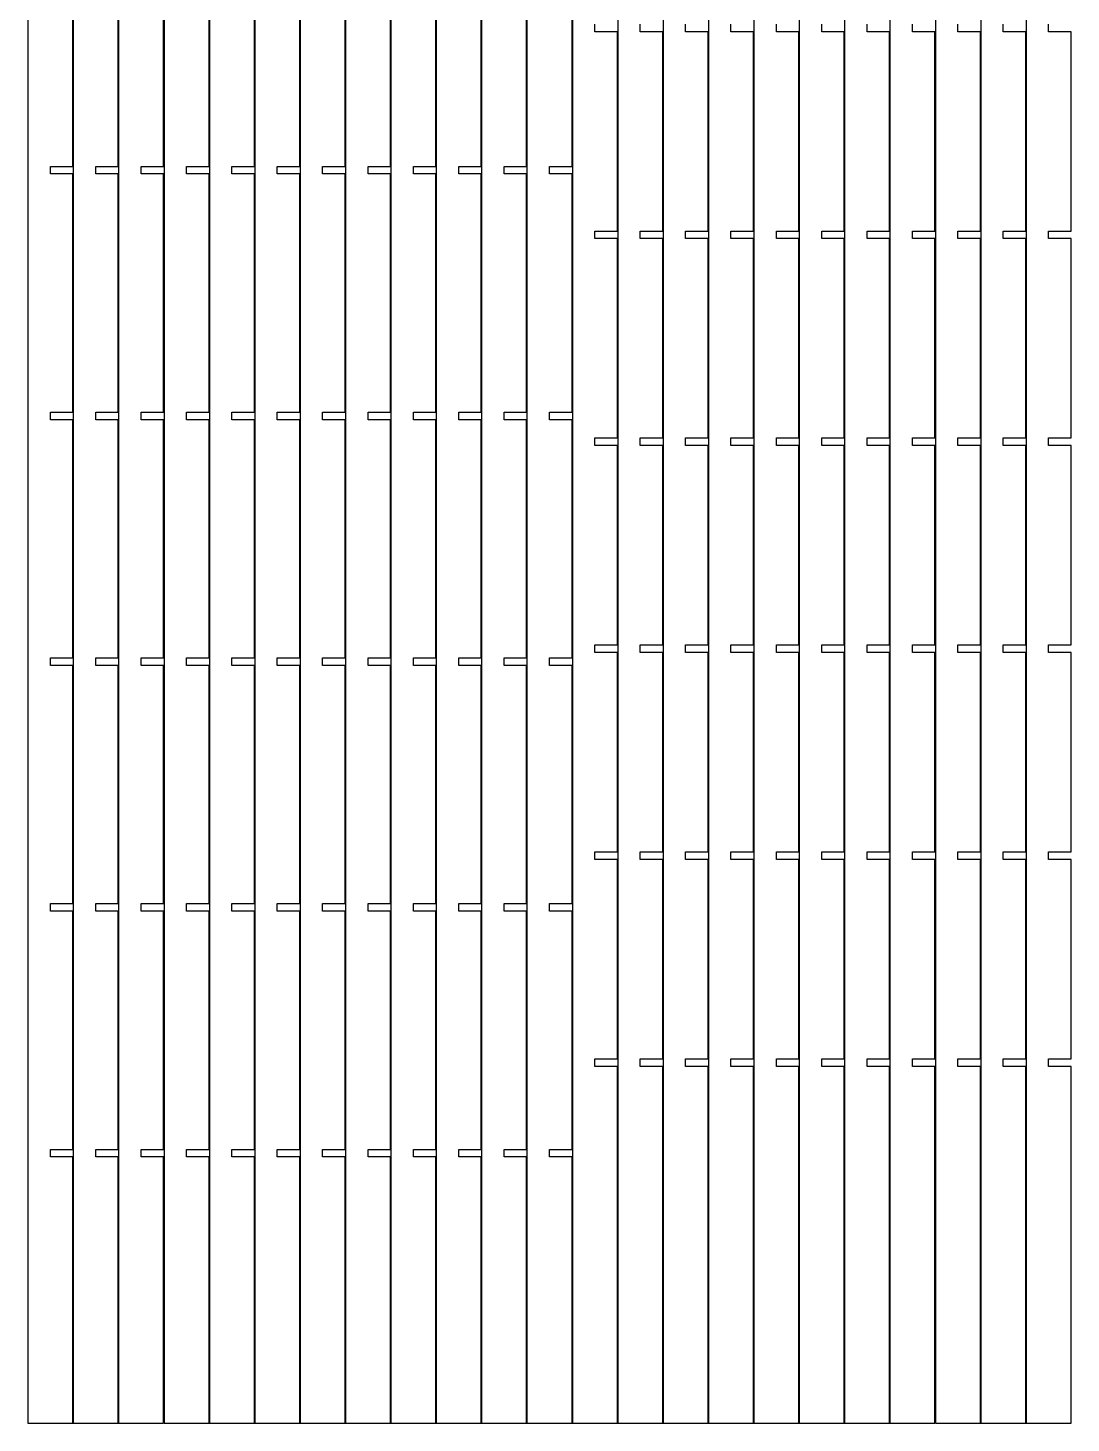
# Model space of a CAD drawing. Header units: millimetres. Extents: x 0 to 1221, y 0 to 920.
# Drawn here: x 920.1 to 1221.3, y 55 to 457.6 of the extents above; entities that cross this region are included whole.
import ezdxf

# ---------------------------------------------------------------- set-up
doc = ezdxf.new("R2010")
doc.units = ezdxf.units.MM

msp = doc.modelspace()

# ---------------------------------------------------------------- linework, layer by layer
at = {"color": 7, "linetype": 'Continuous', "lineweight": 25}
for p, q in [((920.1, 920), (920.1, 55)), ((933.2, 920), (933.2, 55)), ((946.3, 920), (946.3, 55)), ((959.4, 920), (959.4, 55)), ((972.5, 920), (972.5, 55)), ((985.6, 920), (985.6, 55)), ((998.7, 920), (998.7, 55)), ((1011.8, 920), (1011.8, 55)), ((1024.9, 920), (1024.9, 55)), ((1038, 920), (1038, 55)), ((1051.1, 920), (1051.1, 55)), ((1064.2, 920), (1064.2, 55)), ((1077.3, 920), (1077.3, 55)), ((1090.4, 920), (1090.4, 55)), ((1103.5, 920), (1103.5, 55)), ((1116.6, 920), (1116.6, 55)), ((1129.7, 920), (1129.7, 55)), ((1142.8, 920), (1142.8, 55)), ((1155.9, 920), (1155.9, 55)), ((1169, 920), (1169, 55)), ((1182.1, 920), (1182.1, 55)), ((1195.2, 920), (1195.2, 55)), ((1208.3, 920), (1208.3, 55)), ((933.1, 417.68), (933.1, 486.4)), ((946.2, 417.68), (946.2, 486.4)), ((959.3, 417.68), (959.3, 486.4)), ((972.4, 417.68), (972.4, 486.4)), ((985.5, 417.68), (985.5, 486.4)), ((998.6, 417.68), (998.6, 486.4)), ((1011.7, 417.68), (1011.7, 486.4)), ((1024.8, 417.68), (1024.8, 486.4)), ((1037.9, 417.68), (1037.9, 486.4)), ((1051, 417.68), (1051, 486.4)), ((1064.1, 417.68), (1064.1, 486.4)), ((1077.2, 417.68), (1077.2, 486.4)), ((1083.8, 456.54), (1083.8, 458.74)), ((1090.3, 456.54), (1083.8, 456.54)), ((1090.3, 399.02), (1090.3, 456.54)), ((1096.9, 456.54), (1096.9, 458.74)), ((1103.4, 456.54), (1096.9, 456.54)), ((1103.4, 399.02), (1103.4, 456.54)), ((1110, 456.54), (1110, 458.74)), ((1116.5, 456.54), (1110, 456.54)), ((1116.5, 399.02), (1116.5, 456.54)), ((1123.1, 456.54), (1123.1, 458.74)), ((1129.6, 456.54), (1123.1, 456.54)), ((1129.6, 399.02), (1129.6, 456.54)), ((1136.2, 456.54), (1136.2, 458.74)), ((1142.7, 456.54), (1136.2, 456.54)), ((1142.7, 399.02), (1142.7, 456.54)), ((1149.3, 456.54), (1149.3, 458.74)), ((1155.8, 456.54), (1149.3, 456.54)), ((1155.8, 399.02), (1155.8, 456.54)), ((1162.4, 456.54), (1162.4, 458.74)), ((1168.9, 456.54), (1162.4, 456.54)), ((1168.9, 399.02), (1168.9, 456.54)), ((1175.5, 456.54), (1175.5, 458.74)), ((1182, 456.54), (1175.5, 456.54)), ((1182, 399.02), (1182, 456.54)), ((1188.6, 456.54), (1188.6, 458.74)), ((1195.1, 456.54), (1188.6, 456.54)), ((1195.1, 399.02), (1195.1, 456.54)), ((1201.7, 456.54), (1201.7, 458.74)), ((1208.2, 456.54), (1201.7, 456.54)), ((1208.2, 399.02), (1208.2, 456.54)), ((1214.8, 456.54), (1214.8, 458.74)), ((1221.3, 456.54), (1214.8, 456.54)), ((1221.3, 399.02), (1221.3, 456.54)), ((926.6, 417.68), (933.1, 417.68)), ((926.6, 415.48), (926.6, 417.68)), ((933.1, 415.48), (926.6, 415.48)), ((933.1, 346.76), (933.1, 415.48)), ((939.7, 417.68), (946.2, 417.68)), ((939.7, 415.48), (939.7, 417.68)), ((946.2, 415.48), (939.7, 415.48)), ((946.2, 346.76), (946.2, 415.48)), ((952.8, 417.68), (959.3, 417.68)), ((952.8, 415.48), (952.8, 417.68)), ((959.3, 415.48), (952.8, 415.48)), ((959.3, 346.76), (959.3, 415.48)), ((965.9, 417.68), (972.4, 417.68)), ((965.9, 415.48), (965.9, 417.68)), ((972.4, 415.48), (965.9, 415.48)), ((972.4, 346.76), (972.4, 415.48)), ((979, 417.68), (985.5, 417.68)), ((979, 415.48), (979, 417.68)), ((985.5, 415.48), (979, 415.48)), ((985.5, 346.76), (985.5, 415.48)), ((992.1, 417.68), (998.6, 417.68)), ((992.1, 415.48), (992.1, 417.68)), ((998.6, 415.48), (992.1, 415.48)), ((998.6, 346.76), (998.6, 415.48)), ((1005.2, 417.68), (1011.7, 417.68)), ((1005.2, 415.48), (1005.2, 417.68)), ((1011.7, 415.48), (1005.2, 415.48)), ((1011.7, 346.76), (1011.7, 415.48)), ((1018.3, 417.68), (1024.8, 417.68)), ((1018.3, 415.48), (1018.3, 417.68)), ((1024.8, 415.48), (1018.3, 415.48)), ((1024.8, 346.76), (1024.8, 415.48)), ((1031.4, 417.68), (1037.9, 417.68)), ((1031.4, 415.48), (1031.4, 417.68)), ((1037.9, 415.48), (1031.4, 415.48)), ((1037.9, 346.76), (1037.9, 415.48)), ((1044.5, 417.68), (1051, 417.68)), ((1044.5, 415.48), (1044.5, 417.68)), ((1051, 415.48), (1044.5, 415.48)), ((1051, 346.76), (1051, 415.48)), ((1057.6, 417.68), (1064.1, 417.68)), ((1057.6, 415.48), (1057.6, 417.68)), ((1064.1, 415.48), (1057.6, 415.48)), ((1064.1, 346.76), (1064.1, 415.48)), ((1070.7, 417.68), (1077.2, 417.68)), ((1070.7, 415.48), (1070.7, 417.68)), ((1077.2, 415.48), (1070.7, 415.48)), ((1077.2, 346.76), (1077.2, 415.48)), ((1083.8, 399.02), (1090.3, 399.02)), ((1083.8, 396.82), (1083.8, 399.02)), ((1096.9, 399.02), (1103.4, 399.02)), ((1096.9, 396.82), (1096.9, 399.02)), ((1110, 399.02), (1116.5, 399.02)), ((1110, 396.82), (1110, 399.02)), ((1123.1, 399.02), (1129.6, 399.02)), ((1123.1, 396.82), (1123.1, 399.02)), ((1136.2, 399.02), (1142.7, 399.02)), ((1136.2, 396.82), (1136.2, 399.02)), ((1149.3, 399.02), (1155.8, 399.02)), ((1149.3, 396.82), (1149.3, 399.02)), ((1162.4, 399.02), (1168.9, 399.02)), ((1162.4, 396.82), (1162.4, 399.02)), ((1175.5, 399.02), (1182, 399.02)), ((1175.5, 396.82), (1175.5, 399.02)), ((1188.6, 399.02), (1195.1, 399.02)), ((1188.6, 396.82), (1188.6, 399.02)), ((1201.7, 399.02), (1208.2, 399.02)), ((1201.7, 396.82), (1201.7, 399.02)), ((1214.8, 399.02), (1221.3, 399.02)), ((1214.8, 396.82), (1214.8, 399.02)), ((1090.3, 396.82), (1083.8, 396.82)), ((1090.3, 339.3), (1090.3, 396.82)), ((1103.4, 396.82), (1096.9, 396.82)), ((1103.4, 339.3), (1103.4, 396.82)), ((1116.5, 396.82), (1110, 396.82)), ((1116.5, 339.3), (1116.5, 396.82)), ((1129.6, 396.82), (1123.1, 396.82)), ((1129.6, 339.3), (1129.6, 396.82)), ((1142.7, 396.82), (1136.2, 396.82)), ((1142.7, 339.3), (1142.7, 396.82)), ((1155.8, 396.82), (1149.3, 396.82)), ((1155.8, 339.3), (1155.8, 396.82)), ((1168.9, 396.82), (1162.4, 396.82)), ((1168.9, 339.3), (1168.9, 396.82)), ((1182, 396.82), (1175.5, 396.82)), ((1182, 339.3), (1182, 396.82)), ((1195.1, 396.82), (1188.6, 396.82)), ((1195.1, 339.3), (1195.1, 396.82)), ((1208.2, 396.82), (1201.7, 396.82)), ((1208.2, 339.3), (1208.2, 396.82)), ((1221.3, 396.82), (1214.8, 396.82)), ((1221.3, 339.3), (1221.3, 396.82)), ((926.6, 346.76), (933.1, 346.76)), ((926.6, 344.56), (926.6, 346.76)), ((939.7, 346.76), (946.2, 346.76)), ((939.7, 344.56), (939.7, 346.76)), ((952.8, 346.76), (959.3, 346.76)), ((952.8, 344.56), (952.8, 346.76)), ((965.9, 346.76), (972.4, 346.76)), ((965.9, 344.56), (965.9, 346.76)), ((979, 346.76), (985.5, 346.76)), ((979, 344.56), (979, 346.76)), ((992.1, 346.76), (998.6, 346.76)), ((992.1, 344.56), (992.1, 346.76)), ((1005.2, 346.76), (1011.7, 346.76)), ((1005.2, 344.56), (1005.2, 346.76)), ((1018.3, 346.76), (1024.8, 346.76)), ((1018.3, 344.56), (1018.3, 346.76)), ((1031.4, 346.76), (1037.9, 346.76)), ((1031.4, 344.56), (1031.4, 346.76)), ((1044.5, 346.76), (1051, 346.76)), ((1044.5, 344.56), (1044.5, 346.76)), ((1057.6, 346.76), (1064.1, 346.76)), ((1057.6, 344.56), (1057.6, 346.76)), ((1070.7, 346.76), (1077.2, 346.76)), ((1070.7, 344.56), (1070.7, 346.76)), ((933.1, 344.56), (926.6, 344.56)), ((933.1, 275.84), (933.1, 344.56)), ((946.2, 344.56), (939.7, 344.56)), ((946.2, 275.84), (946.2, 344.56)), ((959.3, 344.56), (952.8, 344.56)), ((959.3, 275.84), (959.3, 344.56)), ((972.4, 344.56), (965.9, 344.56)), ((972.4, 275.84), (972.4, 344.56)), ((985.5, 344.56), (979, 344.56)), ((985.5, 275.84), (985.5, 344.56)), ((998.6, 344.56), (992.1, 344.56)), ((998.6, 275.84), (998.6, 344.56)), ((1011.7, 344.56), (1005.2, 344.56)), ((1011.7, 275.84), (1011.7, 344.56)), ((1024.8, 344.56), (1018.3, 344.56)), ((1024.8, 275.84), (1024.8, 344.56)), ((1037.9, 344.56), (1031.4, 344.56)), ((1037.9, 275.84), (1037.9, 344.56)), ((1051, 344.56), (1044.5, 344.56)), ((1051, 275.84), (1051, 344.56)), ((1064.1, 344.56), (1057.6, 344.56)), ((1064.1, 275.84), (1064.1, 344.56)), ((1077.2, 344.56), (1070.7, 344.56)), ((1077.2, 275.84), (1077.2, 344.56)), ((1083.8, 339.3), (1090.3, 339.3)), ((1083.8, 337.1), (1083.8, 339.3)), ((1096.9, 339.3), (1103.4, 339.3)), ((1096.9, 337.1), (1096.9, 339.3)), ((1110, 339.3), (1116.5, 339.3)), ((1110, 337.1), (1110, 339.3)), ((1123.1, 339.3), (1129.6, 339.3)), ((1123.1, 337.1), (1123.1, 339.3)), ((1136.2, 339.3), (1142.7, 339.3)), ((1136.2, 337.1), (1136.2, 339.3)), ((1149.3, 339.3), (1155.8, 339.3)), ((1149.3, 337.1), (1149.3, 339.3)), ((1162.4, 339.3), (1168.9, 339.3)), ((1162.4, 337.1), (1162.4, 339.3)), ((1175.5, 339.3), (1182, 339.3)), ((1175.5, 337.1), (1175.5, 339.3)), ((1188.6, 339.3), (1195.1, 339.3)), ((1188.6, 337.1), (1188.6, 339.3)), ((1201.7, 339.3), (1208.2, 339.3)), ((1201.7, 337.1), (1201.7, 339.3)), ((1214.8, 339.3), (1221.3, 339.3)), ((1214.8, 337.1), (1214.8, 339.3)), ((1090.3, 337.1), (1083.8, 337.1)), ((1090.3, 279.58), (1090.3, 337.1)), ((1103.4, 337.1), (1096.9, 337.1)), ((1103.4, 279.58), (1103.4, 337.1)), ((1116.5, 337.1), (1110, 337.1)), ((1116.5, 279.58), (1116.5, 337.1)), ((1129.6, 337.1), (1123.1, 337.1)), ((1129.6, 279.58), (1129.6, 337.1)), ((1142.7, 337.1), (1136.2, 337.1)), ((1142.7, 279.58), (1142.7, 337.1)), ((1155.8, 337.1), (1149.3, 337.1)), ((1155.8, 279.58), (1155.8, 337.1)), ((1168.9, 337.1), (1162.4, 337.1)), ((1168.9, 279.58), (1168.9, 337.1)), ((1182, 337.1), (1175.5, 337.1)), ((1182, 279.58), (1182, 337.1)), ((1195.1, 337.1), (1188.6, 337.1)), ((1195.1, 279.58), (1195.1, 337.1)), ((1208.2, 337.1), (1201.7, 337.1)), ((1208.2, 279.58), (1208.2, 337.1)), ((1221.3, 337.1), (1214.8, 337.1)), ((1221.3, 279.58), (1221.3, 337.1)), ((1083.8, 279.58), (1090.3, 279.58)), ((1083.8, 277.38), (1083.8, 279.58)), ((1096.9, 279.58), (1103.4, 279.58)), ((1096.9, 277.38), (1096.9, 279.58)), ((1110, 279.58), (1116.5, 279.58)), ((1110, 277.38), (1110, 279.58)), ((1123.1, 279.58), (1129.6, 279.58)), ((1123.1, 277.38), (1123.1, 279.58)), ((1136.2, 279.58), (1142.7, 279.58)), ((1136.2, 277.38), (1136.2, 279.58)), ((1149.3, 279.58), (1155.8, 279.58)), ((1149.3, 277.38), (1149.3, 279.58)), ((1162.4, 279.58), (1168.9, 279.58)), ((1162.4, 277.38), (1162.4, 279.58)), ((1175.5, 279.58), (1182, 279.58)), ((1175.5, 277.38), (1175.5, 279.58)), ((1188.6, 279.58), (1195.1, 279.58)), ((1188.6, 277.38), (1188.6, 279.58)), ((1201.7, 279.58), (1208.2, 279.58)), ((1201.7, 277.38), (1201.7, 279.58)), ((1214.8, 279.58), (1221.3, 279.58)), ((1214.8, 277.38), (1214.8, 279.58)), ((926.6, 275.84), (933.1, 275.84)), ((926.6, 273.64), (926.6, 275.84)), ((939.7, 275.84), (946.2, 275.84)), ((939.7, 273.64), (939.7, 275.84)), ((952.8, 275.84), (959.3, 275.84)), ((952.8, 273.64), (952.8, 275.84)), ((965.9, 275.84), (972.4, 275.84)), ((965.9, 273.64), (965.9, 275.84)), ((979, 275.84), (985.5, 275.84)), ((979, 273.64), (979, 275.84)), ((992.1, 275.84), (998.6, 275.84)), ((992.1, 273.64), (992.1, 275.84)), ((1005.2, 275.84), (1011.7, 275.84)), ((1005.2, 273.64), (1005.2, 275.84)), ((1018.3, 275.84), (1024.8, 275.84)), ((1018.3, 273.64), (1018.3, 275.84)), ((1031.4, 275.84), (1037.9, 275.84)), ((1031.4, 273.64), (1031.4, 275.84)), ((1044.5, 275.84), (1051, 275.84)), ((1044.5, 273.64), (1044.5, 275.84)), ((1057.6, 275.84), (1064.1, 275.84)), ((1057.6, 273.64), (1057.6, 275.84)), ((1070.7, 275.84), (1077.2, 275.84)), ((1070.7, 273.64), (1070.7, 275.84)), ((1090.3, 277.38), (1083.8, 277.38)), ((1090.3, 219.86), (1090.3, 277.38)), ((1103.4, 277.38), (1096.9, 277.38)), ((1103.4, 219.86), (1103.4, 277.38)), ((1116.5, 277.38), (1110, 277.38)), ((1116.5, 219.86), (1116.5, 277.38)), ((1129.6, 277.38), (1123.1, 277.38)), ((1129.6, 219.86), (1129.6, 277.38)), ((1142.7, 277.38), (1136.2, 277.38)), ((1142.7, 219.86), (1142.7, 277.38)), ((1155.8, 277.38), (1149.3, 277.38)), ((1155.8, 219.86), (1155.8, 277.38)), ((1168.9, 277.38), (1162.4, 277.38)), ((1168.9, 219.86), (1168.9, 277.38)), ((1182, 277.38), (1175.5, 277.38)), ((1182, 219.86), (1182, 277.38)), ((1195.1, 277.38), (1188.6, 277.38)), ((1195.1, 219.86), (1195.1, 277.38)), ((1208.2, 277.38), (1201.7, 277.38)), ((1208.2, 219.86), (1208.2, 277.38)), ((1221.3, 277.38), (1214.8, 277.38)), ((1221.3, 219.86), (1221.3, 277.38)), ((933.1, 273.64), (926.6, 273.64)), ((933.1, 204.92), (933.1, 273.64)), ((946.2, 273.64), (939.7, 273.64)), ((946.2, 204.92), (946.2, 273.64)), ((959.3, 273.64), (952.8, 273.64)), ((959.3, 204.92), (959.3, 273.64)), ((972.4, 273.64), (965.9, 273.64)), ((972.4, 204.92), (972.4, 273.64)), ((985.5, 273.64), (979, 273.64)), ((985.5, 204.92), (985.5, 273.64)), ((998.6, 273.64), (992.1, 273.64)), ((998.6, 204.92), (998.6, 273.64)), ((1011.7, 273.64), (1005.2, 273.64)), ((1011.7, 204.92), (1011.7, 273.64)), ((1024.8, 273.64), (1018.3, 273.64)), ((1024.8, 204.92), (1024.8, 273.64)), ((1037.9, 273.64), (1031.4, 273.64)), ((1037.9, 204.92), (1037.9, 273.64)), ((1051, 273.64), (1044.5, 273.64)), ((1051, 204.92), (1051, 273.64)), ((1064.1, 273.64), (1057.6, 273.64)), ((1064.1, 204.92), (1064.1, 273.64)), ((1077.2, 273.64), (1070.7, 273.64)), ((1077.2, 204.92), (1077.2, 273.64)), ((1083.8, 219.86), (1090.3, 219.86)), ((1083.8, 217.66), (1083.8, 219.86)), ((1090.3, 217.66), (1083.8, 217.66)), ((1090.3, 160.14), (1090.3, 217.66)), ((1096.9, 219.86), (1103.4, 219.86)), ((1096.9, 217.66), (1096.9, 219.86)), ((1103.4, 217.66), (1096.9, 217.66)), ((1103.4, 160.14), (1103.4, 217.66)), ((1110, 219.86), (1116.5, 219.86)), ((1110, 217.66), (1110, 219.86)), ((1116.5, 217.66), (1110, 217.66)), ((1116.5, 160.14), (1116.5, 217.66)), ((1123.1, 219.86), (1129.6, 219.86)), ((1123.1, 217.66), (1123.1, 219.86)), ((1129.6, 217.66), (1123.1, 217.66)), ((1129.6, 160.14), (1129.6, 217.66)), ((1136.2, 219.86), (1142.7, 219.86)), ((1136.2, 217.66), (1136.2, 219.86)), ((1142.7, 217.66), (1136.2, 217.66)), ((1142.7, 160.14), (1142.7, 217.66)), ((1149.3, 219.86), (1155.8, 219.86)), ((1149.3, 217.66), (1149.3, 219.86)), ((1155.8, 217.66), (1149.3, 217.66)), ((1155.8, 160.14), (1155.8, 217.66)), ((1162.4, 219.86), (1168.9, 219.86)), ((1162.4, 217.66), (1162.4, 219.86)), ((1168.9, 217.66), (1162.4, 217.66)), ((1168.9, 160.14), (1168.9, 217.66)), ((1175.5, 219.86), (1182, 219.86)), ((1175.5, 217.66), (1175.5, 219.86)), ((1182, 217.66), (1175.5, 217.66)), ((1182, 160.14), (1182, 217.66)), ((1188.6, 219.86), (1195.1, 219.86)), ((1188.6, 217.66), (1188.6, 219.86)), ((1195.1, 217.66), (1188.6, 217.66)), ((1195.1, 160.14), (1195.1, 217.66)), ((1201.7, 219.86), (1208.2, 219.86)), ((1201.7, 217.66), (1201.7, 219.86)), ((1208.2, 217.66), (1201.7, 217.66)), ((1208.2, 160.14), (1208.2, 217.66)), ((1214.8, 219.86), (1221.3, 219.86)), ((1214.8, 217.66), (1214.8, 219.86)), ((1221.3, 217.66), (1214.8, 217.66)), ((1221.3, 160.14), (1221.3, 217.66)), ((926.6, 204.92), (933.1, 204.92)), ((926.6, 202.72), (926.6, 204.92)), ((933.1, 202.72), (926.6, 202.72)), ((933.1, 134), (933.1, 202.72)), ((939.7, 204.92), (946.2, 204.92)), ((939.7, 202.72), (939.7, 204.92)), ((946.2, 202.72), (939.7, 202.72)), ((946.2, 134), (946.2, 202.72)), ((952.8, 204.92), (959.3, 204.92)), ((952.8, 202.72), (952.8, 204.92)), ((959.3, 202.72), (952.8, 202.72)), ((959.3, 134), (959.3, 202.72)), ((965.9, 204.92), (972.4, 204.92)), ((965.9, 202.72), (965.9, 204.92)), ((972.4, 202.72), (965.9, 202.72)), ((972.4, 134), (972.4, 202.72)), ((979, 204.92), (985.5, 204.92)), ((979, 202.72), (979, 204.92)), ((985.5, 202.72), (979, 202.72)), ((985.5, 134), (985.5, 202.72)), ((992.1, 204.92), (998.6, 204.92)), ((992.1, 202.72), (992.1, 204.92)), ((998.6, 202.72), (992.1, 202.72)), ((998.6, 134), (998.6, 202.72)), ((1005.2, 204.92), (1011.7, 204.92)), ((1005.2, 202.72), (1005.2, 204.92)), ((1011.7, 202.72), (1005.2, 202.72)), ((1011.7, 134), (1011.7, 202.72)), ((1018.3, 204.92), (1024.8, 204.92)), ((1018.3, 202.72), (1018.3, 204.92)), ((1024.8, 202.72), (1018.3, 202.72)), ((1024.8, 134), (1024.8, 202.72)), ((1031.4, 204.92), (1037.9, 204.92)), ((1031.4, 202.72), (1031.4, 204.92)), ((1037.9, 202.72), (1031.4, 202.72)), ((1037.9, 134), (1037.9, 202.72)), ((1044.5, 204.92), (1051, 204.92)), ((1044.5, 202.72), (1044.5, 204.92)), ((1051, 202.72), (1044.5, 202.72)), ((1051, 134), (1051, 202.72)), ((1057.6, 204.92), (1064.1, 204.92)), ((1057.6, 202.72), (1057.6, 204.92)), ((1064.1, 202.72), (1057.6, 202.72)), ((1064.1, 134), (1064.1, 202.72)), ((1070.7, 204.92), (1077.2, 204.92)), ((1070.7, 202.72), (1070.7, 204.92)), ((1077.2, 202.72), (1070.7, 202.72)), ((1077.2, 134), (1077.2, 202.72)), ((1083.8, 160.14), (1090.3, 160.14)), ((1083.8, 157.94), (1083.8, 160.14)), ((1090.3, 157.94), (1083.8, 157.94)), ((1090.3, 55), (1090.3, 157.94)), ((1096.9, 160.14), (1103.4, 160.14)), ((1096.9, 157.94), (1096.9, 160.14)), ((1103.4, 157.94), (1096.9, 157.94)), ((1103.4, 55), (1103.4, 157.94)), ((1110, 160.14), (1116.5, 160.14)), ((1110, 157.94), (1110, 160.14)), ((1116.5, 157.94), (1110, 157.94)), ((1116.5, 55), (1116.5, 157.94)), ((1123.1, 160.14), (1129.6, 160.14)), ((1123.1, 157.94), (1123.1, 160.14)), ((1129.6, 157.94), (1123.1, 157.94)), ((1129.6, 55), (1129.6, 157.94)), ((1136.2, 160.14), (1142.7, 160.14)), ((1136.2, 157.94), (1136.2, 160.14)), ((1142.7, 157.94), (1136.2, 157.94)), ((1142.7, 55), (1142.7, 157.94)), ((1149.3, 160.14), (1155.8, 160.14)), ((1149.3, 157.94), (1149.3, 160.14)), ((1155.8, 157.94), (1149.3, 157.94)), ((1155.8, 55), (1155.8, 157.94)), ((1162.4, 160.14), (1168.9, 160.14)), ((1162.4, 157.94), (1162.4, 160.14)), ((1168.9, 157.94), (1162.4, 157.94)), ((1168.9, 55), (1168.9, 157.94)), ((1175.5, 160.14), (1182, 160.14)), ((1175.5, 157.94), (1175.5, 160.14)), ((1182, 157.94), (1175.5, 157.94)), ((1182, 55), (1182, 157.94)), ((1188.6, 160.14), (1195.1, 160.14)), ((1188.6, 157.94), (1188.6, 160.14)), ((1195.1, 157.94), (1188.6, 157.94)), ((1195.1, 55), (1195.1, 157.94)), ((1201.7, 160.14), (1208.2, 160.14)), ((1201.7, 157.94), (1201.7, 160.14)), ((1208.2, 157.94), (1201.7, 157.94)), ((1208.2, 55), (1208.2, 157.94)), ((1214.8, 160.14), (1221.3, 160.14)), ((1214.8, 157.94), (1214.8, 160.14)), ((1221.3, 157.94), (1214.8, 157.94)), ((1221.3, 55), (1221.3, 157.94)), ((926.6, 134), (933.1, 134)), ((926.6, 131.8), (926.6, 134)), ((939.7, 134), (946.2, 134)), ((939.7, 131.8), (939.7, 134)), ((952.8, 134), (959.3, 134)), ((952.8, 131.8), (952.8, 134)), ((965.9, 134), (972.4, 134)), ((965.9, 131.8), (965.9, 134)), ((979, 134), (985.5, 134)), ((979, 131.8), (979, 134)), ((992.1, 134), (998.6, 134)), ((992.1, 131.8), (992.1, 134)), ((1005.2, 134), (1011.7, 134)), ((1005.2, 131.8), (1005.2, 134)), ((1018.3, 134), (1024.8, 134)), ((1018.3, 131.8), (1018.3, 134)), ((1031.4, 134), (1037.9, 134)), ((1031.4, 131.8), (1031.4, 134)), ((1044.5, 134), (1051, 134)), ((1044.5, 131.8), (1044.5, 134)), ((1057.6, 134), (1064.1, 134)), ((1057.6, 131.8), (1057.6, 134)), ((1070.7, 134), (1077.2, 134)), ((1070.7, 131.8), (1070.7, 134)), ((933.1, 131.8), (926.6, 131.8)), ((933.1, 55), (933.1, 131.8)), ((946.2, 131.8), (939.7, 131.8)), ((946.2, 55), (946.2, 131.8)), ((959.3, 131.8), (952.8, 131.8)), ((959.3, 55), (959.3, 131.8)), ((972.4, 131.8), (965.9, 131.8)), ((972.4, 55), (972.4, 131.8)), ((985.5, 131.8), (979, 131.8)), ((985.5, 55), (985.5, 131.8)), ((998.6, 131.8), (992.1, 131.8)), ((998.6, 55), (998.6, 131.8)), ((1011.7, 131.8), (1005.2, 131.8)), ((1011.7, 55), (1011.7, 131.8)), ((1024.8, 131.8), (1018.3, 131.8)), ((1024.8, 55), (1024.8, 131.8)), ((1037.9, 131.8), (1031.4, 131.8)), ((1037.9, 55), (1037.9, 131.8)), ((1051, 131.8), (1044.5, 131.8)), ((1051, 55), (1051, 131.8)), ((1064.1, 131.8), (1057.6, 131.8)), ((1064.1, 55), (1064.1, 131.8)), ((1077.2, 131.8), (1070.7, 131.8)), ((1077.2, 55), (1077.2, 131.8)), ((920.1, 55), (933.1, 55)), ((933.2, 55), (946.2, 55)), ((946.3, 55), (959.3, 55)), ((959.4, 55), (972.4, 55)), ((972.5, 55), (985.5, 55)), ((985.6, 55), (998.6, 55)), ((998.7, 55), (1011.7, 55)), ((1011.8, 55), (1024.8, 55)), ((1024.9, 55), (1037.9, 55)), ((1038, 55), (1051, 55)), ((1051.1, 55), (1064.1, 55)), ((1064.2, 55), (1077.2, 55)), ((1077.3, 55), (1090.3, 55)), ((1090.4, 55), (1103.4, 55)), ((1103.5, 55), (1116.5, 55)), ((1116.6, 55), (1129.6, 55)), ((1129.7, 55), (1142.7, 55)), ((1142.8, 55), (1155.8, 55)), ((1155.9, 55), (1168.9, 55)), ((1169, 55), (1182, 55)), ((1182.1, 55), (1195.1, 55)), ((1195.2, 55), (1208.2, 55)), ((1208.3, 55), (1221.3, 55))]:
    msp.add_line(p, q, dxfattribs=at)

doc.saveas('drawing.dxf')
